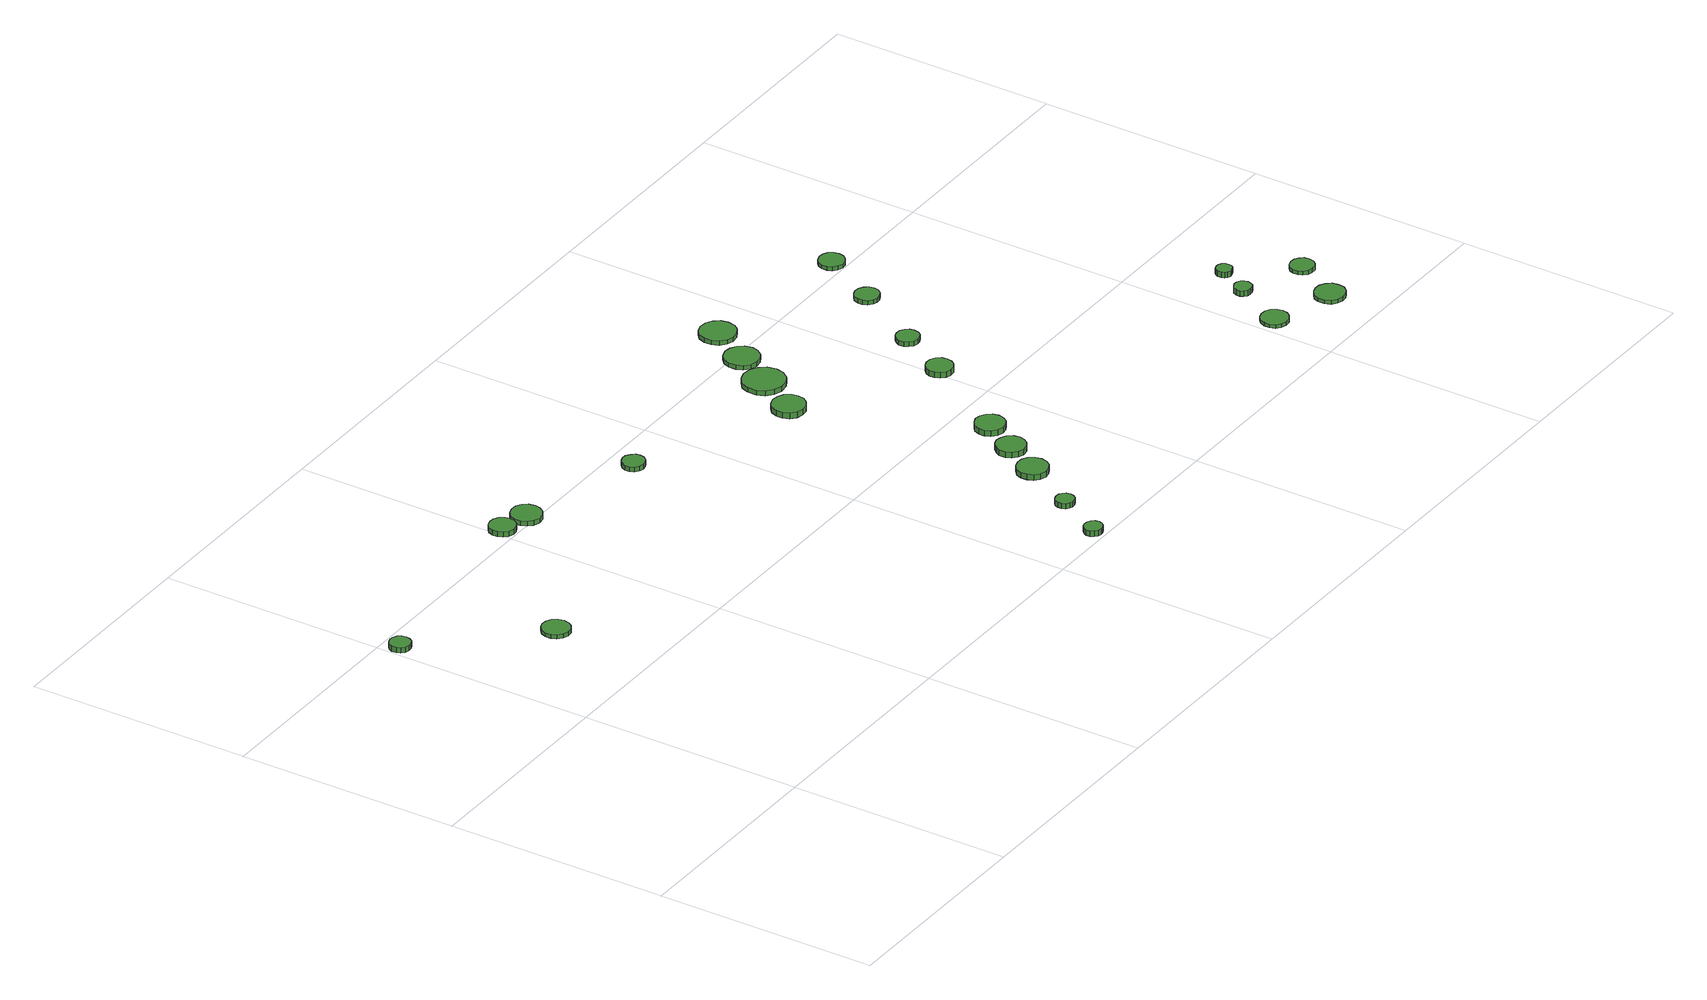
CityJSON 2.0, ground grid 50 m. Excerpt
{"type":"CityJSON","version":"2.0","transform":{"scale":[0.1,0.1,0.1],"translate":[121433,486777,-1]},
"CityObjects":{
"tree1":{"type":"SolitaryVegetationObject","attributes":{"function":"something"},"geometry":[{"type":"MultiSurface","lod":"1","boundaries":[[[0,1,2,3,4,5,6,7,8,9,10,11,12,13,14]],[[15,16,17,18,19,20,21,22,23,24,25,26,27,28,29]],[[0,29,28,1]],[[1,28,27,2]],[[2,27,26,3]],[[3,26,25,4]],[[4,25,24,5]],[[5,24,23,6]],[[6,23,22,7]],[[7,22,21,8]],[[8,21,20,9]],[[9,20,19,10]],[[10,19,18,11]],[[11,18,17,12]],[[12,17,16,13]],[[13,16,15,14]],[[14,15,29,0]]]}]},
"tree2":{"type":"SolitaryVegetationObject","attributes":{"function":"something"},"geometry":[{"type":"MultiSurface","lod":"1","boundaries":[[[30,31,32,33,34,35,36,37,38,39,40,41,42,43,44]],[[45,46,47,48,49,50,51,52,53,54,55,56,57,58,59]],[[30,59,58,31]],[[31,58,57,32]],[[32,57,56,33]],[[33,56,55,34]],[[34,55,54,35]],[[35,54,53,36]],[[36,53,52,37]],[[37,52,51,38]],[[38,51,50,39]],[[39,50,49,40]],[[40,49,48,41]],[[41,48,47,42]],[[42,47,46,43]],[[43,46,45,44]],[[44,45,59,30]]]}]},
"tree3":{"type":"SolitaryVegetationObject","attributes":{"function":"something"},"geometry":[{"type":"MultiSurface","lod":"1","boundaries":[[[60,61,62,63,64,65,66,67,68,69,70,71,72,73,74]],[[75,76,77,78,79,80,81,82,83,84,85,86,87,88,89]],[[60,89,88,61]],[[61,88,87,62]],[[62,87,86,63]],[[63,86,85,64]],[[64,85,84,65]],[[65,84,83,66]],[[66,83,82,67]],[[67,82,81,68]],[[68,81,80,69]],[[69,80,79,70]],[[70,79,78,71]],[[71,78,77,72]],[[72,77,76,73]],[[73,76,75,74]],[[74,75,89,60]]]}]},
"tree4":{"type":"SolitaryVegetationObject","attributes":{"function":"something"},"geometry":[{"type":"MultiSurface","lod":"1","boundaries":[[[90,91,92,93,94,95,96,97,98,99,100,101,102,103,104]],[[105,106,107,108,109,110,111,112,113,114,115,116,117,118,119]],[[90,119,118,91]],[[91,118,117,92]],[[92,117,116,93]],[[93,116,115,94]],[[94,115,114,95]],[[95,114,113,96]],[[96,113,112,97]],[[97,112,111,98]],[[98,111,110,99]],[[99,110,109,100]],[[100,109,108,101]],[[101,108,107,102]],[[102,107,106,103]],[[103,106,105,104]],[[104,105,119,90]]]}]},
"tree5":{"type":"SolitaryVegetationObject","attributes":{"function":"something"},"geometry":[{"type":"MultiSurface","lod":"1","boundaries":[[[120,121,122,123,124,125,126,127,128,129,130,131,132,133,134]],[[135,136,137,138,139,140,141,142,143,144,145,146,147,148,149]],[[120,149,148,121]],[[121,148,147,122]],[[122,147,146,123]],[[123,146,145,124]],[[124,145,144,125]],[[125,144,143,126]],[[126,143,142,127]],[[127,142,141,128]],[[128,141,140,129]],[[129,140,139,130]],[[130,139,138,131]],[[131,138,137,132]],[[132,137,136,133]],[[133,136,135,134]],[[134,135,149,120]]]}]},
"tree6":{"type":"SolitaryVegetationObject","attributes":{"function":"something"},"geometry":[{"type":"MultiSurface","lod":"1","boundaries":[[[150,151,152,153,154,155,156,157,158,159,160,161,162,163,164]],[[165,166,167,168,169,170,171,172,173,174,175,176,177,178,179]],[[150,179,178,151]],[[151,178,177,152]],[[152,177,176,153]],[[153,176,175,154]],[[154,175,174,155]],[[155,174,173,156]],[[156,173,172,157]],[[157,172,171,158]],[[158,171,170,159]],[[159,170,169,160]],[[160,169,168,161]],[[161,168,167,162]],[[162,167,166,163]],[[163,166,165,164]],[[164,165,179,150]]]}]},
"tree7":{"type":"SolitaryVegetationObject","attributes":{"function":"something"},"geometry":[{"type":"MultiSurface","lod":"1","boundaries":[[[180,181,182,183,184,185,186,187,188,189,190,191,192,193,194]],[[195,196,197,198,199,200,201,202,203,204,205,206,207,208,209]],[[180,209,208,181]],[[181,208,207,182]],[[182,207,206,183]],[[183,206,205,184]],[[184,205,204,185]],[[185,204,203,186]],[[186,203,202,187]],[[187,202,201,188]],[[188,201,200,189]],[[189,200,199,190]],[[190,199,198,191]],[[191,198,197,192]],[[192,197,196,193]],[[193,196,195,194]],[[194,195,209,180]]]}]},
"tree8":{"type":"SolitaryVegetationObject","attributes":{"function":"something"},"geometry":[{"type":"MultiSurface","lod":"1","boundaries":[[[210,211,212,213,214,215,216,217,218,219,220,221,222,223,224]],[[225,226,227,228,229,230,231,232,233,234,235,236,237,238,239]],[[210,239,238,211]],[[211,238,237,212]],[[212,237,236,213]],[[213,236,235,214]],[[214,235,234,215]],[[215,234,233,216]],[[216,233,232,217]],[[217,232,231,218]],[[218,231,230,219]],[[219,230,229,220]],[[220,229,228,221]],[[221,228,227,222]],[[222,227,226,223]],[[223,226,225,224]],[[224,225,239,210]]]}]},
"tree9":{"type":"SolitaryVegetationObject","attributes":{"function":"something"},"geometry":[{"type":"MultiSurface","lod":"1","boundaries":[[[240,241,242,243,244,245,246,247,248,249,250,251,252,253,254]],[[255,256,257,258,259,260,261,262,263,264,265,266,267,268,269]],[[240,269,268,241]],[[241,268,267,242]],[[242,267,266,243]],[[243,266,265,244]],[[244,265,264,245]],[[245,264,263,246]],[[246,263,262,247]],[[247,262,261,248]],[[248,261,260,249]],[[249,260,259,250]],[[250,259,258,251]],[[251,258,257,252]],[[252,257,256,253]],[[253,256,255,254]],[[254,255,269,240]]]}]},
"tree10":{"type":"SolitaryVegetationObject","attributes":{"function":"something"},"geometry":[{"type":"MultiSurface","lod":"1","boundaries":[[[270,271,272,273,274,275,276,277,278,279,280,281,282,283,284]],[[285,286,287,288,289,290,291,292,293,294,295,296,297,298,299]],[[270,299,298,271]],[[271,298,297,272]],[[272,297,296,273]],[[273,296,295,274]],[[274,295,294,275]],[[275,294,293,276]],[[276,293,292,277]],[[277,292,291,278]],[[278,291,290,279]],[[279,290,289,280]],[[280,289,288,281]],[[281,288,287,282]],[[282,287,286,283]],[[283,286,285,284]],[[284,285,299,270]]]}]},
"tree11":{"type":"SolitaryVegetationObject","attributes":{"function":"something"},"geometry":[{"type":"MultiSurface","lod":"1","boundaries":[[[300,301,302,303,304,305,306,307,308,309,310,311,312,313,314]],[[315,316,317,318,319,320,321,322,323,324,325,326,327,328,329]],[[300,329,328,301]],[[301,328,327,302]],[[302,327,326,303]],[[303,326,325,304]],[[304,325,324,305]],[[305,324,323,306]],[[306,323,322,307]],[[307,322,321,308]],[[308,321,320,309]],[[309,320,319,310]],[[310,319,318,311]],[[311,318,317,312]],[[312,317,316,313]],[[313,316,315,314]],[[314,315,329,300]]]}]},
"tree12":{"type":"SolitaryVegetationObject","attributes":{"function":"something"},"geometry":[{"type":"MultiSurface","lod":"1","boundaries":[[[330,331,332,333,334,335,336,337,338,339,340,341,342,343,344]],[[345,346,347,348,349,350,351,352,353,354,355,356,357,358,359]],[[330,359,358,331]],[[331,358,357,332]],[[332,357,356,333]],[[333,356,355,334]],[[334,355,354,335]],[[335,354,353,336]],[[336,353,352,337]],[[337,352,351,338]],[[338,351,350,339]],[[339,350,349,340]],[[340,349,348,341]],[[341,348,347,342]],[[342,347,346,343]],[[343,346,345,344]],[[344,345,359,330]]]}]},
"tree13":{"type":"SolitaryVegetationObject","attributes":{"function":"something"},"geometry":[{"type":"MultiSurface","lod":"1","boundaries":[[[360,361,362,363,364,365,366,367,368,369,370,371,372,373,374]],[[375,376,377,378,379,380,381,382,383,384,385,386,387,388,389]],[[360,389,388,361]],[[361,388,387,362]],[[362,387,386,363]],[[363,386,385,364]],[[364,385,384,365]],[[365,384,383,366]],[[366,383,382,367]],[[367,382,381,368]],[[368,381,380,369]],[[369,380,379,370]],[[370,379,378,371]],[[371,378,377,372]],[[372,377,376,373]],[[373,376,375,374]],[[374,375,389,360]]]}]},
"tree14":{"type":"SolitaryVegetationObject","attributes":{"function":"something"},"geometry":[{"type":"MultiSurface","lod":"1","boundaries":[[[390,391,392,393,394,395,396,397,398,399,400,401,402,403,404]],[[405,406,407,408,409,410,411,412,413,414,415,416,417,418,419]],[[390,419,418,391]],[[391,418,417,392]],[[392,417,416,393]],[[393,416,415,394]],[[394,415,414,395]],[[395,414,413,396]],[[396,413,412,397]],[[397,412,411,398]],[[398,411,410,399]],[[399,410,409,400]],[[400,409,408,401]],[[401,408,407,402]],[[402,407,406,403]],[[403,406,405,404]],[[404,405,419,390]]]}]},
"tree15":{"type":"SolitaryVegetationObject","attributes":{"function":"something"},"geometry":[{"type":"MultiSurface","lod":"1","boundaries":[[[420,421,422,423,424,425,426,427,428,429,430,431,432,433,434]],[[435,436,437,438,439,440,441,442,443,444,445,446,447,448,449]],[[420,449,448,421]],[[421,448,447,422]],[[422,447,446,423]],[[423,446,445,424]],[[424,445,444,425]],[[425,444,443,426]],[[426,443,442,427]],[[427,442,441,428]],[[428,441,440,429]],[[429,440,439,430]],[[430,439,438,431]],[[431,438,437,432]],[[432,437,436,433]],[[433,436,435,434]],[[434,435,449,420]]]}]},
"tree16":{"type":"SolitaryVegetationObject","attributes":{"function":"something"},"geometry":[{"type":"MultiSurface","lod":"1","boundaries":[[[450,451,452,453,454,455,456,457,458,459,460,461,462,463,464]],[[465,466,467,468,469,470,471,472,473,474,475,476,477,478,479]],[[450,479,478,451]],[[451,478,477,452]],[[452,477,476,453]],[[453,476,475,454]],[[454,475,474,455]],[[455,474,473,456]],[[456,473,472,457]],[[457,472,471,458]],[[458,471,470,459]],[[459,470,469,460]],[[460,469,468,461]],[[461,468,467,462]],[[462,467,466,463]],[[463,466,465,464]],[[464,465,479,450]]]}]},
"tree17":{"type":"SolitaryVegetationObject","attributes":{"function":"something"},"geometry":[{"type":"MultiSurface","lod":"1","boundaries":[[[480,481,482,483,484,485,486,487,488,489,490,491,492,493,494]],[[495,496,497,498,499,500,501,502,503,504,505,506,507,508,509]],[[480,509,508,481]],[[481,508,507,482]],[[482,507,506,483]],[[483,506,505,484]],[[484,505,504,485]],[[485,504,503,486]],[[486,503,502,487]],[[487,502,501,488]],[[488,501,500,489]],[[489,500,499,490]],[[490,499,498,491]],[[491,498,497,492]],[[492,497,496,493]],[[493,496,495,494]],[[494,495,509,480]]]}]},
"tree18":{"type":"SolitaryVegetationObject","attributes":{"function":"something"},"geometry":[{"type":"MultiSurface","lod":"1","boundaries":[[[510,511,512,513,514,515,516,517,518,519,520,521,522,523,524]],[[525,526,527,528,529,530,531,532,533,534,535,536,537,538,539]],[[510,539,538,511]],[[511,538,537,512]],[[512,537,536,513]],[[513,536,535,514]],[[514,535,534,515]],[[515,534,533,516]],[[516,533,532,517]],[[517,532,531,518]],[[518,531,530,519]],[[519,530,529,520]],[[520,529,528,521]],[[521,528,527,522]],[[522,527,526,523]],[[523,526,525,524]],[[524,525,539,510]]]}]},
"tree19":{"type":"SolitaryVegetationObject","attributes":{"function":"something"},"geometry":[{"type":"MultiSurface","lod":"1","boundaries":[[[540,541,542,543,544,545,546,547,548,549,550,551,552,553,554]],[[555,556,557,558,559,560,561,562,563,564,565,566,567,568,569]],[[540,569,568,541]],[[541,568,567,542]],[[542,567,566,543]],[[543,566,565,544]],[[544,565,564,545]],[[545,564,563,546]],[[546,563,562,547]],[[547,562,561,548]],[[548,561,560,549]],[[549,560,559,550]],[[550,559,558,551]],[[551,558,557,552]],[[552,557,556,553]],[[553,556,555,554]],[[554,555,569,540]]]}]},
"tree20":{"type":"SolitaryVegetationObject","attributes":{"function":"something"},"geometry":[{"type":"MultiSurface","lod":"1","boundaries":[[[570,571,572,573,574,575,576,577,578,579,580,581,582,583,584]],[[585,586,587,588,589,590,591,592,593,594,595,596,597,598,599]],[[570,599,598,571]],[[571,598,597,572]],[[572,597,596,573]],[[573,596,595,574]],[[574,595,594,575]],[[575,594,593,576]],[[576,593,592,577]],[[577,592,591,578]],[[578,591,590,579]],[[579,590,589,580]],[[580,589,588,581]],[[581,588,587,582]],[[582,587,586,583]],[[583,586,585,584]],[[584,585,599,570]]]}]},
"tree21":{"type":"SolitaryVegetationObject","attributes":{"function":"something"},"geometry":[{"type":"MultiSurface","lod":"1","boundaries":[[[600,601,602,603,604,605,606,607,608,609,610,611,612,613,614]],[[615,616,617,618,619,620,621,622,623,624,625,626,627,628,629]],[[600,629,628,601]],[[601,628,627,602]],[[602,627,626,603]],[[603,626,625,604]],[[604,625,624,605]],[[605,624,623,606]],[[606,623,622,607]],[[607,622,621,608]],[[608,621,620,609]],[[609,620,619,610]],[[610,619,618,611]],[[611,618,617,612]],[[612,617,616,613]],[[613,616,615,614]],[[614,615,629,600]]]}]},
"tree22":{"type":"SolitaryVegetationObject","attributes":{"function":"something"},"geometry":[{"type":"MultiSurface","lod":"1","boundaries":[[[630,631,632,633,634,635,636,637,638,639,640,641,642,643,644]],[[645,646,647,648,649,650,651,652,653,654,655,656,657,658,659]],[[630,659,658,631]],[[631,658,657,632]],[[632,657,656,633]],[[633,656,655,634]],[[634,655,654,635]],[[635,654,653,636]],[[636,653,652,637]],[[637,652,651,638]],[[638,651,650,639]],[[639,650,649,640]],[[640,649,648,641]],[[641,648,647,642]],[[642,647,646,643]],[[643,646,645,644]],[[644,645,659,630]]]}]},
"tree23":{"type":"SolitaryVegetationObject","attributes":{"function":"something"},"geometry":[{"type":"MultiSurface","lod":"1","boundaries":[[[660,661,662,663,664,665,666,667,668,669,670,671,672,673,674]],[[675,676,677,678,679,680,681,682,683,684,685,686,687,688,689]],[[660,689,688,661]],[[661,688,687,662]],[[662,687,686,663]],[[663,686,685,664]],[[664,685,684,665]],[[665,684,683,666]],[[666,683,682,667]],[[667,682,681,668]],[[668,681,680,669]],[[669,680,679,670]],[[670,679,678,671]],[[671,678,677,672]],[[672,677,676,673]],[[673,676,675,674]],[[674,675,689,660]]]}]}
},
"vertices":[
[47,959,23],[45,969,23],[40,976,23],[31,981,23],[22,982,23],[12,979,23],[5,973,23],[1,964,23],[1,954,23],[5,946,23],[12,939,23],[22,936,23],[31,937,23],[40,942,23],[45,950,23],[45,950,11],[40,942,11],[31,937,11],[22,936,11],[12,939,11],[5,946,11],[1,954,11],[1,964,11],[5,973,11],[12,979,11],[22,982,11],[31,981,11],[40,976,11],[45,969,11],[47,959,11],
[282,732,16],[279,744,16],[272,755,16],[261,761,16],[248,763,16],[236,759,16],[226,750,16],[221,738,16],[221,725,16],[226,714,16],[236,705,16],[248,701,16],[261,702,16],[272,709,16],[279,719,16],[279,719,7],[272,709,7],[261,702,7],[248,701,7],[236,705,7],[226,714,7],[221,725,7],[221,738,7],[226,750,7],[236,759,7],[248,763,7],[261,761,7],[272,755,7],[279,744,7],[282,732,7],
[551,1034,19],[549,1045,19],[542,1055,19],[531,1061,19],[519,1062,19],[508,1059,19],[499,1051,19],[494,1040,19],[494,1028,19],[499,1017,19],[508,1009,19],[519,1005,19],[531,1006,19],[542,1012,19],[549,1022,19],[549,1022,7],[542,1012,7],[531,1006,7],[519,1005,7],[508,1009,7],[499,1017,7],[494,1028,7],[494,1040,7],[499,1051,7],[508,1059,7],[519,1062,7],[531,1061,7],[542,1055,7],[549,1045,7],[551,1034,7],
[622,1019,18],[619,1033,18],[611,1044,18],[599,1051,18],[585,1052,18],[571,1048,18],[561,1039,18],[555,1026,18],[555,1012,18],[561,999,18],[571,990,18],[585,985,18],[599,987,18],[611,994,18],[619,1005,18],[619,1005,7],[611,994,7],[599,987,7],[585,985,7],[571,990,7],[561,999,7],[555,1012,7],[555,1026,7],[561,1039,7],[571,1048,7],[585,1052,7],[599,1051,7],[611,1044,7],[619,1033,7],[622,1019,7],
[900,946,18],[898,956,18],[891,964,18],[882,970,18],[872,971,18],[862,967,18],[854,960,18],[850,951,18],[850,940,18],[854,931,18],[862,924,18],[872,921,18],[882,922,18],[891,927,18],[898,935,18],[898,935,7],[891,927,7],[882,922,7],[872,921,7],[862,924,7],[854,931,7],[850,940,7],[850,951,7],[854,960,7],[862,967,7],[872,971,7],[882,970,7],[891,964,7],[898,956,7],[900,946,7],
[1180,28,20],[1178,36,20],[1173,43,20],[1165,47,20],[1157,48,20],[1149,46,20],[1143,40,20],[1139,32,20],[1139,24,20],[1143,16,20],[1149,10,20],[1157,8,20],[1165,9,20],[1173,13,20],[1178,20,20],[1178,20,7],[1173,13,7],[1165,9,7],[1157,8,7],[1149,10,7],[1143,16,7],[1139,24,7],[1139,32,7],[1143,40,7],[1149,46,7],[1157,48,7],[1165,47,7],[1173,43,7],[1178,36,7],[1180,28,7],
[1240,134,19],[1238,143,19],[1233,150,19],[1226,154,19],[1217,155,19],[1209,152,19],[1202,147,19],[1199,139,19],[1199,130,19],[1202,122,19],[1209,117,19],[1217,114,19],[1226,115,19],[1233,119,19],[1238,126,19],[1238,126,7],[1233,119,7],[1226,115,7],[1217,114,7],[1209,117,7],[1202,122,7],[1199,130,7],[1199,139,7],[1202,147,7],[1209,152,7],[1217,155,7],[1226,154,7],[1233,150,7],[1238,143,7],[1240,134,7],
[1322,256,20],[1319,270,20],[1311,282,20],[1299,289,20],[1285,290,20],[1271,286,20],[1260,276,20],[1255,263,20],[1255,249,20],[1260,236,20],[1271,227,20],[1285,222,20],[1299,224,20],[1311,231,20],[1319,242,20],[1319,242,7],[1311,231,7],[1299,224,7],[1285,222,7],[1271,227,7],[1260,236,7],[1255,249,7],[1255,263,7],[1260,276,7],[1271,286,7],[1285,290,7],[1299,289,7],[1311,282,7],[1319,270,7],[1322,256,7],
[1365,336,23],[1362,349,23],[1354,361,23],[1342,367,23],[1329,369,23],[1316,365,23],[1306,355,23],[1300,343,23],[1300,329,23],[1306,317,23],[1316,308,23],[1329,303,23],[1342,305,23],[1354,312,23],[1362,323,23],[1362,323,10],[1354,312,10],[1342,305,10],[1329,303,10],[1316,308,10],[1306,317,10],[1300,329,10],[1300,343,10],[1306,355,10],[1316,365,10],[1329,369,10],[1342,367,10],[1354,361,10],[1362,349,10],[1365,336,10],
[1261,799,21],[1258,813,21],[1249,826,21],[1236,833,21],[1221,835,21],[1206,830,21],[1195,820,21],[1189,806,21],[1189,791,21],[1195,777,21],[1206,767,21],[1221,763,21],[1236,764,21],[1249,772,21],[1258,784,21],[1258,784,8],[1249,772,8],[1236,764,8],[1221,763,8],[1206,767,8],[1195,777,8],[1189,791,8],[1189,806,8],[1195,820,8],[1206,830,8],[1221,835,8],[1236,833,8],[1249,826,8],[1258,813,8],[1261,799,8],
[1410,415,25],[1407,428,25],[1399,439,25],[1387,446,25],[1374,448,25],[1361,443,25],[1350,434,25],[1345,422,25],[1345,408,25],[1350,396,25],[1361,386,25],[1374,382,25],[1387,384,25],[1399,390,25],[1407,401,25],[1407,401,12],[1399,390,12],[1387,384,12],[1374,382,12],[1361,386,12],[1350,396,12],[1345,408,12],[1345,422,12],[1350,434,12],[1361,443,12],[1374,448,12],[1387,446,12],[1399,439,12],[1407,428,12],[1410,415,12],
[1329,895,18],[1325,914,18],[1313,930,18],[1297,939,18],[1277,941,18],[1259,935,18],[1244,922,18],[1237,905,18],[1237,885,18],[1244,868,18],[1259,855,18],[1277,849,18],[1297,851,18],[1313,860,18],[1325,876,18],[1325,876,7],[1313,860,7],[1297,851,7],[1277,849,7],[1259,855,7],[1244,868,7],[1237,885,7],[1237,905,7],[1244,922,7],[1259,935,7],[1277,941,7],[1297,939,7],[1313,930,7],[1325,914,7],[1329,895,7],
[1374,981,17],[1370,997,17],[1361,1010,17],[1347,1018,17],[1331,1020,17],[1316,1015,17],[1304,1004,17],[1298,989,17],[1298,973,17],[1304,959,17],[1316,948,17],[1331,943,17],[1347,945,17],[1361,953,17],[1370,966,17],[1370,966,7],[1361,953,7],[1347,945,7],[1331,943,7],[1316,948,7],[1304,959,7],[1298,973,7],[1298,989,7],[1304,1004,7],[1316,1015,7],[1331,1020,7],[1347,1018,7],[1361,1010,7],[1370,997,7],[1374,981,7],
[1540,622,23],[1538,634,23],[1531,644,23],[1520,650,23],[1508,651,23],[1497,647,23],[1488,639,23],[1483,628,23],[1483,616,23],[1488,605,23],[1497,597,23],[1508,593,23],[1520,594,23],[1531,600,23],[1538,610,23],[1538,610,10],[1531,600,10],[1520,594,10],[1508,593,10],[1497,597,10],[1488,605,10],[1483,616,10],[1483,628,10],[1488,639,10],[1497,647,10],[1508,651,10],[1520,650,10],[1531,644,10],[1538,634,10],[1540,622,10],
[1430,1075,17],[1427,1091,17],[1417,1104,17],[1403,1112,17],[1386,1114,17],[1371,1109,17],[1358,1098,17],[1352,1083,17],[1352,1066,17],[1358,1051,17],[1371,1040,17],[1386,1035,17],[1403,1037,17],[1417,1045,17],[1427,1058,17],[1427,1058,7],[1417,1045,7],[1403,1037,7],[1386,1035,7],[1371,1040,7],[1358,1051,7],[1352,1066,7],[1352,1083,7],[1358,1098,7],[1371,1109,7],[1386,1114,7],[1403,1112,7],[1417,1104,7],[1427,1091,7],[1430,1075,7],
[1605,742,18],[1603,752,18],[1597,760,18],[1588,766,18],[1578,767,18],[1568,764,18],[1560,757,18],[1555,747,18],[1555,736,18],[1560,727,18],[1568,720,18],[1578,717,18],[1588,718,18],[1597,723,18],[1603,731,18],[1603,731,7],[1597,723,7],[1588,718,7],[1578,717,7],[1568,720,7],[1560,727,7],[1555,736,7],[1555,747,7],[1560,757,7],[1568,764,7],[1578,767,7],[1588,766,7],[1597,760,7],[1603,752,7],[1605,742,7],
[1700,899,17],[1698,910,17],[1691,919,17],[1681,925,17],[1670,926,17],[1660,922,17],[1651,915,17],[1647,905,17],[1647,894,17],[1651,883,17],[1660,876,17],[1670,872,17],[1681,874,17],[1691,879,17],[1698,888,17],[1698,888,7],[1691,879,7],[1681,874,7],[1670,872,7],[1660,876,7],[1651,883,7],[1647,894,7],[1647,905,7],[1651,915,7],[1660,922,7],[1670,926,7],[1681,925,7],[1691,919,7],[1698,910,7],[1700,899,7],
[1775,1031,16],[1773,1042,16],[1766,1052,16],[1756,1058,16],[1744,1059,16],[1733,1055,16],[1724,1047,16],[1720,1037,16],[1720,1025,16],[1724,1015,16],[1733,1007,16],[1744,1003,16],[1756,1004,16],[1766,1010,16],[1773,1020,16],[1773,1020,7],[1766,1010,7],[1756,1004,7],[1744,1003,7],[1733,1007,7],[1724,1015,7],[1720,1025,7],[1720,1037,7],[1724,1047,7],[1733,1055,7],[1744,1059,7],[1756,1058,7],[1766,1052,7],[1773,1042,7],[1775,1031,7],
[2074,161,15],[2071,173,15],[2064,184,15],[2053,190,15],[2040,191,15],[2028,187,15],[2019,179,15],[2014,167,15],[2014,155,15],[2019,143,15],[2028,135,15],[2040,131,15],[2053,132,15],[2064,139,15],[2071,149,15],[2071,149,7],[2064,139,7],[2053,132,7],[2040,131,7],[2028,135,7],[2019,143,7],[2014,155,7],[2014,167,7],[2019,179,7],[2028,187,7],[2040,191,7],[2053,190,7],[2064,184,7],[2071,173,7],[2074,161,7],
[2123,275,20],[2121,283,20],[2117,290,20],[2110,294,20],[2101,295,20],[2094,292,20],[2088,287,20],[2084,279,20],[2084,271,20],[2088,264,20],[2094,258,20],[2101,256,20],[2110,257,20],[2117,261,20],[2121,267,20],[2121,267,7],[2117,261,7],[2110,257,7],[2101,256,7],[2094,258,7],[2088,264,7],[2084,271,7],[2084,279,7],[2088,287,7],[2094,292,7],[2101,295,7],[2110,294,7],[2117,290,7],[2121,283,7],[2123,275,7],
[2217,119,16],[2215,133,16],[2206,144,16],[2194,151,16],[2181,152,16],[2168,148,16],[2157,139,16],[2152,126,16],[2152,112,16],[2157,99,16],[2168,90,16],[2181,86,16],[2194,87,16],[2206,94,16],[2215,105,16],[2215,105,7],[2206,94,7],[2194,87,7],[2181,86,7],[2168,90,7],[2157,99,7],[2152,112,7],[2152,126,7],[2157,139,7],[2168,148,7],[2181,152,7],[2194,151,7],[2206,144,7],[2215,133,7],[2217,119,7],
[2157,344,21],[2156,351,21],[2152,357,21],[2145,361,21],[2138,361,21],[2131,359,21],[2126,354,21],[2123,348,21],[2123,340,21],[2126,334,21],[2131,329,21],[2138,327,21],[2145,328,21],[2152,331,21],[2156,337,21],[2156,337,8],[2152,331,8],[2145,328,8],[2138,327,8],[2131,329,8],[2126,334,8],[2123,340,8],[2123,348,8],[2126,354,8],[2131,359,8],[2138,361,8],[2145,361,8],[2152,357,8],[2156,351,8],[2157,344,8],
[2268,222,17],[2266,233,17],[2259,242,17],[2250,247,17],[2239,248,17],[2228,245,17],[2220,238,17],[2216,228,17],[2216,217,17],[2220,207,17],[2228,199,17],[2239,196,17],[2250,197,17],[2259,202,17],[2266,211,17],[2266,211,8],[2259,202,8],[2250,197,8],[2239,196,8],[2228,199,8],[2220,207,8],[2216,217,8],[2216,228,8],[2220,238,8],[2228,245,8],[2239,248,8],[2250,247,8],[2259,242,8],[2266,233,8],[2268,222,8]
]}
